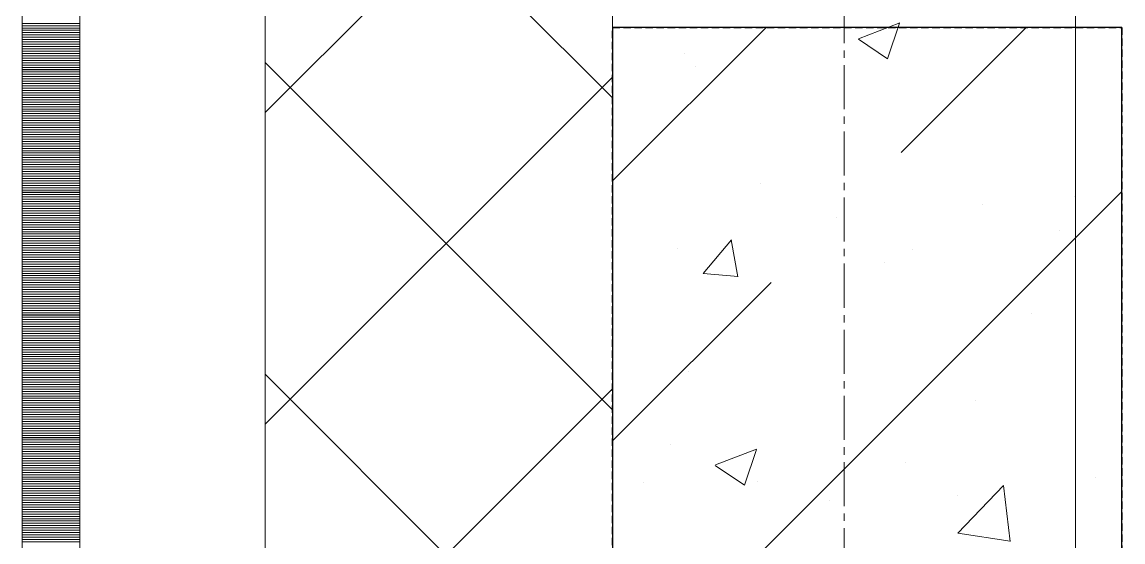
# Model space of a CAD drawing. Header units: millimetres. Extents: x 470010 to 1231400, y -134005 to 421770.
# Drawn here: x 806167.7 to 806643.1, y 159090.9 to 159315.6 of the extents above; entities that cross this region are included whole.
import ezdxf
from ezdxf.enums import TextEntityAlignment as Align

# ---------------------------------------------------------------- set-up
doc = ezdxf.new("R2010")
doc.units = ezdxf.units.MM
for name, pattern in [('CENTER2', [28.575, 19.05, -3.175, 3.175, -3.175]), ('DASHED', [19.05, 12.7, -6.35]), ('HIDDEN2', [4.7625, 3.175, -1.5875])]:
    doc.linetypes.add(name, pattern=pattern)
doc.layers.get('Defpoints').update_dxf_attribs({"color": 140})
doc.layers.add('АР_Делит', color=120, linetype='Continuous', lineweight=0, plot=False)
for name, color, linetype, lineweight in [('АР_Колонны', 70, 'Continuous', 30), ('АР_Стены ЖБ', 7, 'Continuous', 35), ('АР_Стены ПЕНОблок', 52, 'Continuous', 20), ('АР_Тонкая', 254, 'Continuous', 5), ('АР_Утеплитель', 31, 'Continuous', 0), ('АР_Штриховка', 8, 'Continuous', 0)]:
    doc.layers.add(name, color=color, linetype=linetype, lineweight=lineweight)
doc.layers.add('РД_Оси_100', color=7, linetype='Continuous', lineweight=0, true_color=0x525252)
doc.styles.add('style1', font='ARIALN.TTF')

# ---------------------------------------------------------------- blocks, each defined once
blk = doc.blocks.new('СОШ_2200_АР_ОСИ_М100_28.05.24')
at = {"layer": 'АР_Делит', "color": 251, "linetype": 'DASHED', "true_color": 0x636466}
blk.add_lwpolyline([(114955, 135155), (114955, -355), (93595.036, -355), (93595.036, 13855), (94145, 13855), (94145, 68320), (66055, 68320), (66055, 13857.73), (83455, 13857.73), (83455, -355), (45245, -355), (45245, 13145), (44695, 13145), (44695, 26755), (45245, 26755), (45245, 68320), (20455, 68320), (20455, 26755), (27955, 26755), (27955, 13145), (-355, 13145), (-355, 100855)], dxfattribs=at)
at = {"layer": 'РД_Оси_100', "color": 251, "linetype": 'CENTER2', "true_color": 0x636466}
blk.add_line((0, -6155), (0, 139938.679), dxfattribs=at)
blk = doc.blocks.new('A$C9108343f')
at = {"layer": 'АР_Колонны', "color": 18, "linetype": 'HIDDEN2', "lineweight": 25, "true_color": 0x000000}
for p, q in [((140704.09, 259679.49), (140924.09, 259679.49)), ((140704.09, 258479.49), (140704.09, 259679.49)), ((140924.09, 259679.49), (140924.09, 258479.49))]:
    blk.add_line(p, q, dxfattribs=at)
at = {"layer": 'АР_Колонны', "color": 18, "linetype": 'Continuous', "lineweight": 15, "true_color": 0x000000}
for p, q in [((140924.09, 259679.49), (140704.09, 259679.49)), ((140704.09, 259679.49), (140704.09, 258479.49)), ((140924.09, 259679.49), (140704.09, 259679.49)), ((140704.09, 259679.49), (140704.09, 258479.49)), ((140924.09, 258479.49), (140924.09, 259679.49)), ((140924.09, 258479.49), (140924.09, 259679.49))]:
    blk.add_line(p, q, dxfattribs=at)
at = {"layer": 'АР_Стены ЖБ', "color": 18, "linetype": 'Continuous', "lineweight": 30, "true_color": 0x000000}
for p, q in [((140924.09, 259679.49), (140704.09, 259679.49)), ((140704.09, 259679.49), (140704.09, 258479.49)), ((140924.09, 258479.49), (140924.09, 259679.49))]:
    blk.add_line(p, q, dxfattribs=at)
at = {"layer": 'АР_Стены ПЕНОблок', "color": 18, "linetype": 'Continuous', "lineweight": 20, "true_color": 0x000000}
for p, q in [((140704.09, 313879.49), (140704.09, 237679.49)), ((140904.09, 237679.49), (140904.09, 313879.49))]:
    blk.add_line(p, q, dxfattribs=at)
at = {"layer": 'АР_Тонкая', "color": 18, "linetype": 'Continuous', "lineweight": 5, "true_color": 0x000000}
for p, q in [((140449.09, 313879.49), (140449.09, 237679.49)), ((140474.09, 313879.49), (140474.09, 237679.49)), ((140474.09, 237679.49), (140474.09, 313879.49)), ((140554.09, 237679.49), (140554.09, 313879.49))]:
    blk.add_line(p, q, dxfattribs=at)
at = {"layer": 'АР_Утеплитель', "color": 18, "linetype": 'Continuous', "lineweight": 0, "true_color": 0x000000}
for p, q in [((140554.09, 313879.49), (140554.09, 237679.49)), ((140704.09, 237679.49), (140704.09, 313879.49))]:
    blk.add_line(p, q, dxfattribs=at)
at = {"layer": 'АР_Штриховка', "color": 18, "linetype": 'Continuous', "lineweight": 0, "true_color": 0x000000}
for p, q in [((140704.09, 259649.03), (140554.09, 259799.03)), ((140554.09, 259642.74), (140704.09, 259792.74)), ((140449.09, 259681.24), (140474.09, 259681.24)), ((140449.09, 259680.24), (140474.09, 259680.24)), ((140449.09, 259679.24), (140474.09, 259679.24)), ((140449.09, 259678.24), (140474.09, 259678.24)), ((140449.09, 259677.24), (140474.09, 259677.24)), ((140810.34, 259674.63), (140828.13, 259681.46)), ((140822.9, 259665.92), (140828.05, 259681.27)), ((140449.09, 259676.24), (140474.09, 259676.24)), ((140449.09, 259675.24), (140474.09, 259675.24)), ((140449.09, 259674.24), (140474.09, 259674.24)), ((140449.09, 259673.24), (140474.09, 259673.24)), ((140810.26, 259674.44), (140822.89, 259665.92)), ((140449.09, 259672.24), (140474.09, 259672.24)), ((140449.09, 259671.24), (140474.09, 259671.24)), ((140449.09, 259670.24), (140474.09, 259670.24)), ((140449.09, 259669.24), (140474.09, 259669.24)), ((140449.09, 259668.24), (140474.09, 259668.24)), ((140735.17, 259668.42), (140735.17, 259668.42)), ((140449.09, 259667.24), (140474.09, 259667.24)), ((140449.09, 259666.24), (140474.09, 259666.24)), ((140449.09, 259665.24), (140474.09, 259665.24)), ((140449.09, 259664.24), (140474.09, 259664.24)), ((140449.09, 259663.24), (140474.09, 259663.24)), ((140704.09, 259514.33), (140554.09, 259664.33)), ((140449.09, 259662.24), (140474.09, 259662.24)), ((140449.09, 259661.24), (140474.09, 259661.24)), ((140449.09, 259660.24), (140474.09, 259660.24)), ((140449.09, 259659.24), (140474.09, 259659.24)), ((140449.09, 259658.24), (140474.09, 259658.24)), ((140554.09, 259508.04), (140704.09, 259658.04)), ((140740.14, 259662.44), (140740.14, 259662.44)), ((140449.09, 259657.24), (140474.09, 259657.24)), ((140449.09, 259656.24), (140474.09, 259656.24)), ((140449.09, 259655.24), (140474.09, 259655.24)), ((140449.09, 259654.24), (140474.09, 259654.24)), ((140449.09, 259653.24), (140474.09, 259653.24)), ((140449.09, 259652.24), (140474.09, 259652.24)), ((140449.09, 259651.24), (140474.09, 259651.24)), ((140449.09, 259650.24), (140474.09, 259650.24)), ((140449.09, 259649.24), (140474.09, 259649.24)), ((140449.09, 259648.24), (140474.09, 259648.24)), ((140449.09, 259647.24), (140474.09, 259647.24)), ((140449.09, 259646.24), (140474.09, 259646.24)), ((140449.09, 259645.24), (140474.09, 259645.24)), ((140449.09, 259644.24), (140474.09, 259644.24)), ((140449.09, 259643.24), (140474.09, 259643.24)), ((140449.09, 259642.24), (140474.09, 259642.24)), ((140449.09, 259641.24), (140474.09, 259641.24)), ((140449.09, 259640.24), (140474.09, 259640.24)), ((140449.09, 259639.24), (140474.09, 259639.24)), ((140449.09, 259638.24), (140474.09, 259638.24)), ((140449.09, 259637.24), (140474.09, 259637.24)), ((140449.09, 259636.24), (140474.09, 259636.24)), ((140449.09, 259635.24), (140474.09, 259635.24)), ((140449.09, 259634.24), (140474.09, 259634.24)), ((140449.09, 259633.24), (140474.09, 259633.24)), ((140449.09, 259632.24), (140474.09, 259632.24)), ((140449.09, 259631.24), (140474.09, 259631.24)), ((140449.09, 259630.24), (140474.09, 259630.24)), ((140449.09, 259629.24), (140474.09, 259629.24)), ((140449.09, 259628.24), (140474.09, 259628.24)), ((140449.09, 259627.24), (140474.09, 259627.24)), ((140449.09, 259626.24), (140474.09, 259626.24)), ((140449.09, 259625.24), (140474.09, 259625.24)), ((140449.09, 259624.24), (140474.09, 259624.24)), ((140449.09, 259623.24), (140474.09, 259623.24)), ((140449.09, 259622.24), (140474.09, 259622.24)), ((140449.09, 259621.24), (140474.09, 259621.24)), ((140449.09, 259620.24), (140474.09, 259620.24)), ((140449.09, 259619.24), (140474.09, 259619.24)), ((140449.09, 259618.24), (140474.09, 259618.24)), ((140449.09, 259617.24), (140474.09, 259617.24)), ((140449.09, 259616.24), (140474.09, 259616.24)), ((140449.09, 259615.24), (140474.09, 259615.24)), ((140449.09, 259614.24), (140474.09, 259614.24)), ((140449.09, 259613.24), (140474.09, 259613.24)), ((140449.09, 259612.24), (140474.09, 259612.24)), ((140449.09, 259611.24), (140474.09, 259611.24)), ((140768.03, 259612.04), (140768.03, 259612.04)), ((140449.09, 259610.24), (140474.09, 259610.24)), ((140449.09, 259609.24), (140474.09, 259609.24)), ((140449.09, 259608.24), (140474.09, 259608.24)), ((140449.09, 259607.24), (140474.09, 259607.24)), ((140449.09, 259606.24), (140474.09, 259606.24)), ((140903.62, 259606.31), (140903.62, 259606.31)), ((140449.09, 259605.24), (140474.09, 259605.24)), ((140449.09, 259604.24), (140474.09, 259604.24)), ((140449.09, 259603.24), (140474.09, 259603.24)), ((140449.09, 259602.24), (140474.09, 259602.24)), ((140449.09, 259601.24), (140474.09, 259601.24)), ((140864.01, 259602.91), (140864.01, 259602.91)), ((140449.09, 259600.24), (140474.09, 259600.24)), ((140449.09, 259599.24), (140474.09, 259599.24)), ((140449.09, 259598.24), (140474.09, 259598.24)), ((140449.09, 259597.24), (140474.09, 259597.24)), ((140449.09, 259596.24), (140474.09, 259596.24)), ((140449.09, 259595.24), (140474.09, 259595.24)), ((140449.09, 259594.24), (140474.09, 259594.24)), ((140449.09, 259593.24), (140474.09, 259593.24)), ((140449.09, 259592.24), (140474.09, 259592.24)), ((140897.32, 259591.75), (140897.32, 259591.75)), ((140449.09, 259591.24), (140474.09, 259591.24)), ((140449.09, 259590.24), (140474.09, 259590.24)), ((140449.09, 259589.24), (140474.09, 259589.24)), ((140449.09, 259588.24), (140474.09, 259588.24)), ((140449.09, 259587.24), (140474.09, 259587.24)), ((140743.24, 259573.16), (140755.48, 259587.76)), ((140758.22, 259571.79), (140755.28, 259587.71)), ((140449.09, 259586.24), (140474.09, 259586.24)), ((140449.09, 259585.24), (140474.09, 259585.24)), ((140449.09, 259584.24), (140474.09, 259584.24)), ((140449.09, 259583.24), (140474.09, 259583.24)), ((140449.09, 259582.24), (140474.09, 259582.24)), ((140732.08, 259583.86), (140732.08, 259583.86)), ((140833.74, 259583.38), (140833.74, 259583.38)), ((140449.09, 259581.24), (140474.09, 259581.24)), ((140449.09, 259580.24), (140474.09, 259580.24)), ((140449.09, 259579.24), (140474.09, 259579.24)), ((140449.09, 259578.24), (140474.09, 259578.24)), ((140449.09, 259577.24), (140474.09, 259577.24)), ((140821.58, 259577.92), (140821.58, 259577.92)), ((140449.09, 259576.24), (140474.09, 259576.24)), ((140449.09, 259575.24), (140474.09, 259575.24)), ((140449.09, 259574.24), (140474.09, 259574.24)), ((140449.09, 259573.24), (140474.09, 259573.24)), ((140743.24, 259573.15), (140758.42, 259571.82)), ((140449.09, 259572.24), (140474.09, 259572.24)), ((140449.09, 259571.24), (140474.09, 259571.24)), ((140449.09, 259570.24), (140474.09, 259570.24)), ((140449.09, 259569.24), (140474.09, 259569.24)), ((140449.09, 259568.24), (140474.09, 259568.24)), ((140449.09, 259567.24), (140474.09, 259567.24)), ((140449.09, 259566.24), (140474.09, 259566.24)), ((140449.09, 259565.24), (140474.09, 259565.24)), ((140449.09, 259564.24), (140474.09, 259564.24)), ((140449.09, 259563.24), (140474.09, 259563.24)), ((140449.09, 259562.24), (140474.09, 259562.24)), ((140449.09, 259561.24), (140474.09, 259561.24)), ((140449.09, 259560.24), (140474.09, 259560.24)), ((140449.09, 259559.24), (140474.09, 259559.24)), ((140449.09, 259558.24), (140474.09, 259558.24)), ((140449.09, 259557.24), (140474.09, 259557.24)), ((140449.09, 259556.24), (140474.09, 259556.24)), ((140449.09, 259555.24), (140474.09, 259555.24)), ((140449.09, 259554.24), (140474.09, 259554.24)), ((140884.91, 259556.08), (140884.91, 259556.08)), ((140449.09, 259553.24), (140474.09, 259553.24)), ((140449.09, 259552.24), (140474.09, 259552.24)), ((140449.09, 259551.24), (140474.09, 259551.24)), ((140449.09, 259550.24), (140474.09, 259550.24)), ((140449.09, 259549.24), (140474.09, 259549.24)), ((140449.09, 259548.24), (140474.09, 259548.24)), ((140449.09, 259547.24), (140474.09, 259547.24)), ((140449.09, 259546.24), (140474.09, 259546.24)), ((140449.09, 259545.24), (140474.09, 259545.24)), ((140449.09, 259544.24), (140474.09, 259544.24)), ((140449.09, 259543.24), (140474.09, 259543.24)), ((140449.09, 259542.24), (140474.09, 259542.24)), ((140449.09, 259541.24), (140474.09, 259541.24)), ((140449.09, 259540.24), (140474.09, 259540.24)), ((140449.09, 259539.24), (140474.09, 259539.24)), ((140449.09, 259538.24), (140474.09, 259538.24)), ((140449.09, 259537.24), (140474.09, 259537.24)), ((140449.09, 259536.24), (140474.09, 259536.24)), ((140449.09, 259535.24), (140474.09, 259535.24)), ((140449.09, 259534.24), (140474.09, 259534.24)), ((140449.09, 259533.24), (140474.09, 259533.24)), ((140449.09, 259532.24), (140474.09, 259532.24)), ((140449.09, 259531.24), (140474.09, 259531.24)), ((140449.09, 259530.24), (140474.09, 259530.24)), ((140704.09, 259379.62), (140554.09, 259529.62)), ((140736.78, 259530.65), (140736.78, 259530.65)), ((140449.09, 259529.24), (140474.09, 259529.24)), ((140449.09, 259528.24), (140474.09, 259528.24)), ((140449.09, 259527.24), (140474.09, 259527.24)), ((140449.09, 259526.24), (140474.09, 259526.24)), ((140449.09, 259525.24), (140474.09, 259525.24)), ((140449.09, 259524.24), (140474.09, 259524.24)), ((140449.09, 259523.24), (140474.09, 259523.24)), ((140449.09, 259522.24), (140474.09, 259522.24)), ((140449.09, 259521.24), (140474.09, 259521.24)), ((140449.09, 259520.24), (140474.09, 259520.24)), ((140554.09, 259373.34), (140704.09, 259523.34)), ((140449.09, 259519.24), (140474.09, 259519.24)), ((140449.09, 259518.24), (140474.09, 259518.24)), ((140449.09, 259517.24), (140474.09, 259517.24)), ((140449.09, 259516.24), (140474.09, 259516.24)), ((140860.92, 259518.35), (140860.92, 259518.35)), ((140449.09, 259515.24), (140474.09, 259515.24)), ((140449.09, 259514.24), (140474.09, 259514.24)), ((140449.09, 259513.24), (140474.09, 259513.24)), ((140449.09, 259512.24), (140474.09, 259512.24)), ((140449.09, 259511.24), (140474.09, 259511.24)), ((140449.09, 259510.24), (140474.09, 259510.24)), ((140449.09, 259509.24), (140474.09, 259509.24)), ((140449.09, 259508.24), (140474.09, 259508.24)), ((140449.09, 259507.24), (140474.09, 259507.24)), ((140449.09, 259506.24), (140474.09, 259506.24)), ((140449.09, 259505.24), (140474.09, 259505.24)), ((140449.09, 259504.24), (140474.09, 259504.24)), ((140449.09, 259503.24), (140474.09, 259503.24)), ((140449.09, 259502.24), (140474.09, 259502.24)), ((140449.09, 259501.24), (140474.09, 259501.24)), ((140449.09, 259500.24), (140474.09, 259500.24)), ((140449.09, 259499.24), (140474.09, 259499.24)), ((140449.09, 259498.24), (140474.09, 259498.24)), ((140449.09, 259497.24), (140474.09, 259497.24)), ((140728.99, 259499.31), (140728.99, 259499.31)), ((140748.54, 259490.44), (140766.32, 259497.27)), ((140761.1, 259481.73), (140766.25, 259497.08)), ((140449.09, 259496.24), (140474.09, 259496.24)), ((140449.09, 259495.24), (140474.09, 259495.24)), ((140449.09, 259494.24), (140474.09, 259494.24)), ((140449.09, 259493.24), (140474.09, 259493.24)), ((140449.09, 259492.24), (140474.09, 259492.24)), ((140449.09, 259491.24), (140474.09, 259491.24)), ((140449.09, 259490.24), (140474.09, 259490.24)), ((140449.09, 259489.24), (140474.09, 259489.24)), ((140449.09, 259488.24), (140474.09, 259488.24)), ((140449.09, 259487.24), (140474.09, 259487.24)), ((140748.45, 259490.25), (140761.09, 259481.73)), ((140830.5, 259491.57), (140830.5, 259491.57)), ((140449.09, 259486.24), (140474.09, 259486.24)), ((140449.09, 259485.24), (140474.09, 259485.24)), ((140449.09, 259484.24), (140474.09, 259484.24)), ((140449.09, 259483.24), (140474.09, 259483.24)), ((140449.09, 259482.24), (140474.09, 259482.24)), ((140717.49, 259482.93), (140717.49, 259482.93)), ((140766.92, 259483.2), (140766.92, 259483.2)), ((140449.09, 259481.24), (140474.09, 259481.24)), ((140449.09, 259480.24), (140474.09, 259480.24)), ((140449.09, 259479.24), (140474.09, 259479.24)), ((140449.09, 259478.24), (140474.09, 259478.24)), ((140853.21, 259460.95), (140873, 259481.56)), ((140875.77, 259457.44), (140872.96, 259481.56)), ((140449.09, 259477.24), (140474.09, 259477.24)), ((140449.09, 259476.24), (140474.09, 259476.24)), ((140449.09, 259475.24), (140474.09, 259475.24)), ((140449.09, 259474.24), (140474.09, 259474.24)), ((140449.09, 259473.24), (140474.09, 259473.24)), ((140797.64, 259474.88), (140797.64, 259474.88)), ((140853.08, 259477.2), (140853.08, 259477.2)), ((140449.09, 259472.24), (140474.09, 259472.24)), ((140449.09, 259471.24), (140474.09, 259471.24)), ((140449.09, 259470.24), (140474.09, 259470.24)), ((140449.09, 259469.24), (140474.09, 259469.24)), ((140449.09, 259468.24), (140474.09, 259468.24)), ((140449.09, 259467.24), (140474.09, 259467.24)), ((140449.09, 259466.24), (140474.09, 259466.24)), ((140449.09, 259465.24), (140474.09, 259465.24)), ((140449.09, 259464.24), (140474.09, 259464.24)), ((140449.09, 259463.24), (140474.09, 259463.24)), ((140449.09, 259462.24), (140474.09, 259462.24)), ((140449.09, 259461.24), (140474.09, 259461.24)), ((140449.09, 259460.24), (140474.09, 259460.24)), ((140449.09, 259459.24), (140474.09, 259459.24)), ((140853.19, 259461), (140875.78, 259457.49)), ((140449.09, 259458.24), (140474.09, 259458.24)), ((140449.09, 259457.24), (140474.09, 259457.24))]:
    blk.add_line(p, q, dxfattribs=at)
at = {"layer": 'АР_Штриховка', "color": 18, "linetype": 'Continuous', "lineweight": 5, "true_color": 0x000000}
for p, q in [((140704.09, 259613.14), (140770.45, 259679.49)), ((140828.68, 259625.47), (140882.7, 259679.49)), ((140704.09, 259388.63), (140924.09, 259608.63)), ((140800.62, 259597.41), (140800.62, 259597.41)), ((140704.09, 259500.89), (140772.55, 259569.35)), ((140912.87, 259485.16), (140912.87, 259485.16))]:
    blk.add_line(p, q, dxfattribs=at)
at = {"layer": 'РД_Оси_100'}
blk.add_blockref('СОШ_2200_АР_ОСИ_М100_28.05.24', (140804.09, 223079.49), dxfattribs=at)
at = {"layer": 'Defpoints', "color": 18, "true_color": 0x000000, "style": 'style1'}
for p in [(143949.34, 316089.12), (143974.98, 281639.5), (143890.4, 273244.71), (143839.99, 264276.81), (143967.75, 254892.38), (12251.96, 104178.14), (12382.58, 96023.14)]:
    blk.add_attdef('АР-ПОМЕЩЕНИЕ:НАИМЕНОВАНИЕ', text='', height=100, dxfattribs=at).set_placement(p, align=Align.MIDDLE)
at = {"layer": 'Defpoints', "color": 18, "true_color": 0x000000, "style": 'style1', "flags": 8}
for p in [(143951.3, 279099.09), (143848.34, 269251.11), (143875.33, 260094.25), (144049.74, 250824.7), (163419.28, 238153.36), (155897.46, 237965.97), (183037.2, 237965.97), (143342.94, 237876.19)]:
    blk.add_attdef('АР-ПОМЕЩЕНИЕ:НАИМЕНОВАНИЕ', text='', height=100, dxfattribs=at).set_placement(p, align=Align.MIDDLE)

msp = doc.modelspace()

# ---------------------------------------------------------------- linework, layer by layer
at = {"layer": 'АР_Колонны', "color": 18, "linetype": 'HIDDEN2', "lineweight": 25, "true_color": 0x000000}
for p, q in [((806422.706, 159313.25), (806642.706, 159313.25)), ((806422.706, 158113.25), (806422.706, 159313.25)), ((806642.706, 159313.25), (806642.706, 158113.25))]:
    msp.add_line(p, q, dxfattribs=at)
at = {"layer": 'АР_Колонны', "color": 18, "linetype": 'Continuous', "lineweight": 15, "true_color": 0x000000}
for p, q in [((806642.706, 159313.25), (806422.706, 159313.25)), ((806422.706, 159313.25), (806422.706, 158113.25)), ((806642.706, 159313.25), (806422.706, 159313.25)), ((806422.706, 159313.25), (806422.706, 158113.25)), ((806642.706, 158113.25), (806642.706, 159313.25)), ((806642.706, 158113.25), (806642.706, 159313.25))]:
    msp.add_line(p, q, dxfattribs=at)
at = {"layer": 'АР_Стены ЖБ', "color": 18, "linetype": 'Continuous', "lineweight": 30, "true_color": 0x000000}
for p, q in [((806642.706, 159313.25), (806422.706, 159313.25)), ((806422.706, 159313.25), (806422.706, 158113.25)), ((806642.706, 158113.25), (806642.706, 159313.25))]:
    msp.add_line(p, q, dxfattribs=at)
at = {"layer": 'АР_Стены ПЕНОблок', "color": 18, "linetype": 'Continuous', "lineweight": 20, "true_color": 0x000000}
for p, q in [((806422.706, 213513.251), (806422.706, 137313.251)), ((806622.706, 137313.251), (806622.706, 213513.251))]:
    msp.add_line(p, q, dxfattribs=at)
at = {"layer": 'АР_Тонкая', "color": 18, "linetype": 'Continuous', "lineweight": 5, "true_color": 0x000000}
for p, q in [((806167.706, 213513.251), (806167.706, 137313.251)), ((806192.706, 213513.251), (806192.706, 137313.251)), ((806192.706, 137313.251), (806192.706, 213513.251)), ((806272.706, 137313.251), (806272.706, 213513.251))]:
    msp.add_line(p, q, dxfattribs=at)
at = {"layer": 'АР_Утеплитель', "color": 18, "linetype": 'Continuous', "lineweight": 0, "true_color": 0x000000}
for p, q in [((806272.706, 213513.251), (806272.706, 137313.251)), ((806422.706, 137313.251), (806422.706, 213513.251))]:
    msp.add_line(p, q, dxfattribs=at)
at = {"layer": 'АР_Штриховка', "color": 18, "linetype": 'Continuous', "lineweight": 0, "true_color": 0x000000}
for p, q in [((806422.706, 159282.788), (806272.706, 159432.788)), ((806272.706, 159276.501), (806422.706, 159426.501)), ((806167.706, 159315), (806192.706, 159315)), ((806167.706, 159314), (806192.706, 159314)), ((806167.706, 159313), (806192.706, 159313)), ((806167.706, 159312), (806192.706, 159312)), ((806528.954, 159308.391), (806546.739, 159315.218)), ((806541.509, 159299.676), (806546.659, 159315.025)), ((806167.706, 159311), (806192.706, 159311)), ((806167.706, 159310), (806192.706, 159310)), ((806167.706, 159309), (806192.706, 159309)), ((806167.706, 159308), (806192.706, 159308)), ((806167.706, 159307), (806192.706, 159307)), ((806528.868, 159308.2), (806541.502, 159299.678)), ((806167.706, 159306), (806192.706, 159306)), ((806167.706, 159305), (806192.706, 159305)), ((806167.706, 159304), (806192.706, 159304)), ((806167.706, 159303), (806192.706, 159303)), ((806167.706, 159302), (806192.706, 159302)), ((806167.706, 159301), (806192.706, 159301)), ((806167.706, 159300), (806192.706, 159300)), ((806167.706, 159299), (806192.706, 159299)), ((806167.706, 159298), (806192.706, 159298)), ((806167.706, 159297), (806192.706, 159297)), ((806422.706, 159148.084), (806272.706, 159298.084)), ((806167.706, 159296), (806192.706, 159296)), ((806167.706, 159295), (806192.706, 159295)), ((806167.706, 159294), (806192.706, 159294)), ((806167.706, 159293), (806192.706, 159293)), ((806167.706, 159292), (806192.706, 159292)), ((806167.706, 159291), (806192.706, 159291)), ((806167.706, 159290), (806192.706, 159290)), ((806167.706, 159289), (806192.706, 159289)), ((806167.706, 159288), (806192.706, 159288)), ((806272.706, 159141.798), (806422.706, 159291.798)), ((806167.706, 159287), (806192.706, 159287)), ((806167.706, 159286), (806192.706, 159286)), ((806167.706, 159285), (806192.706, 159285)), ((806167.706, 159284), (806192.706, 159284)), ((806167.706, 159283), (806192.706, 159283)), ((806167.706, 159282), (806192.706, 159282)), ((806167.706, 159281), (806192.706, 159281)), ((806167.706, 159280), (806192.706, 159280)), ((806167.706, 159279), (806192.706, 159279)), ((806167.706, 159278), (806192.706, 159278)), ((806167.706, 159277), (806192.706, 159277)), ((806167.706, 159276), (806192.706, 159276)), ((806167.706, 159275), (806192.706, 159275)), ((806167.706, 159274), (806192.706, 159274)), ((806167.706, 159273), (806192.706, 159273)), ((806167.706, 159272), (806192.706, 159272)), ((806167.706, 159271), (806192.706, 159271)), ((806167.706, 159270), (806192.706, 159270)), ((806167.706, 159269), (806192.706, 159269)), ((806167.706, 159268), (806192.706, 159268)), ((806167.706, 159267), (806192.706, 159267)), ((806167.706, 159266), (806192.706, 159266)), ((806167.706, 159265), (806192.706, 159265)), ((806167.706, 159264), (806192.706, 159264)), ((806167.706, 159263), (806192.706, 159263)), ((806167.706, 159262), (806192.706, 159262)), ((806167.706, 159261), (806192.706, 159261)), ((806167.706, 159260), (806192.706, 159260)), ((806167.706, 159259), (806192.706, 159259)), ((806167.706, 159258), (806192.706, 159258)), ((806167.706, 159257), (806192.706, 159257)), ((806167.706, 159256), (806192.706, 159256)), ((806167.706, 159255), (806192.706, 159255)), ((806167.706, 159254), (806192.706, 159254)), ((806167.706, 159253), (806192.706, 159253)), ((806167.706, 159252), (806192.706, 159252)), ((806167.706, 159251), (806192.706, 159251)), ((806167.706, 159250), (806192.706, 159250)), ((806167.706, 159249), (806192.706, 159249)), ((806167.706, 159248), (806192.706, 159248)), ((806167.706, 159247), (806192.706, 159247)), ((806167.706, 159246), (806192.706, 159246)), ((806167.706, 159245), (806192.706, 159245)), ((806167.706, 159244), (806192.706, 159244)), ((806167.706, 159243), (806192.706, 159243)), ((806167.706, 159242), (806192.706, 159242)), ((806167.706, 159241), (806192.706, 159241)), ((806167.706, 159240), (806192.706, 159240)), ((806167.706, 159239), (806192.706, 159239)), ((806167.706, 159238), (806192.706, 159238)), ((806167.706, 159237), (806192.706, 159237)), ((806167.706, 159236), (806192.706, 159236)), ((806167.706, 159235), (806192.706, 159235)), ((806167.706, 159234), (806192.706, 159234)), ((806167.706, 159233), (806192.706, 159233)), ((806167.706, 159232), (806192.706, 159232)), ((806167.706, 159231), (806192.706, 159231)), ((806167.706, 159230), (806192.706, 159230)), ((806167.706, 159229), (806192.706, 159229)), ((806167.706, 159228), (806192.706, 159228)), ((806167.706, 159227), (806192.706, 159227)), ((806167.706, 159226), (806192.706, 159226)), ((806167.706, 159225), (806192.706, 159225)), ((806167.706, 159224), (806192.706, 159224)), ((806167.706, 159223), (806192.706, 159223)), ((806167.706, 159222), (806192.706, 159222)), ((806167.706, 159221), (806192.706, 159221)), ((806461.85, 159206.92), (806474.095, 159221.513)), ((806476.831, 159205.544), (806473.894, 159221.466)), ((806167.706, 159220), (806192.706, 159220)), ((806167.706, 159219), (806192.706, 159219)), ((806167.706, 159218), (806192.706, 159218)), ((806167.706, 159217), (806192.706, 159217)), ((806167.706, 159216), (806192.706, 159216)), ((806167.706, 159215), (806192.706, 159215)), ((806167.706, 159214), (806192.706, 159214)), ((806167.706, 159213), (806192.706, 159213)), ((806167.706, 159212), (806192.706, 159212)), ((806167.706, 159211), (806192.706, 159211)), ((806167.706, 159210), (806192.706, 159210)), ((806167.706, 159209), (806192.706, 159209)), ((806167.706, 159208), (806192.706, 159208)), ((806167.706, 159207), (806192.706, 159207)), ((806461.849, 159206.91), (806477.031, 159205.582)), ((806167.706, 159206), (806192.706, 159206)), ((806167.706, 159205), (806192.706, 159205)), ((806167.706, 159204), (806192.706, 159204)), ((806167.706, 159203), (806192.706, 159203)), ((806167.706, 159202), (806192.706, 159202)), ((806167.706, 159201), (806192.706, 159201)), ((806167.706, 159200), (806192.706, 159200)), ((806167.706, 159199), (806192.706, 159199)), ((806167.706, 159198), (806192.706, 159198)), ((806167.706, 159197), (806192.706, 159197)), ((806167.706, 159196), (806192.706, 159196)), ((806167.706, 159195), (806192.706, 159195)), ((806167.706, 159194), (806192.706, 159194)), ((806167.706, 159193), (806192.706, 159193)), ((806167.706, 159192), (806192.706, 159192)), ((806167.706, 159191), (806192.706, 159191)), ((806167.706, 159190), (806192.706, 159190)), ((806167.706, 159189), (806192.706, 159189)), ((806167.706, 159188), (806192.706, 159188)), ((806167.706, 159187), (806192.706, 159187)), ((806167.706, 159186), (806192.706, 159186)), ((806167.706, 159185), (806192.706, 159185)), ((806167.706, 159184), (806192.706, 159184)), ((806167.706, 159183), (806192.706, 159183)), ((806167.706, 159182), (806192.706, 159182)), ((806167.706, 159181), (806192.706, 159181)), ((806167.706, 159180), (806192.706, 159180)), ((806167.706, 159179), (806192.706, 159179)), ((806167.706, 159178), (806192.706, 159178)), ((806167.706, 159177), (806192.706, 159177)), ((806167.706, 159176), (806192.706, 159176)), ((806167.706, 159175), (806192.706, 159175)), ((806167.706, 159174), (806192.706, 159174)), ((806167.706, 159173), (806192.706, 159173)), ((806167.706, 159172), (806192.706, 159172)), ((806167.706, 159171), (806192.706, 159171)), ((806167.706, 159170), (806192.706, 159170)), ((806167.706, 159169), (806192.706, 159169)), ((806167.706, 159168), (806192.706, 159168)), ((806167.706, 159167), (806192.706, 159167)), ((806167.706, 159166), (806192.706, 159166)), ((806167.706, 159165), (806192.706, 159165)), ((806167.706, 159164), (806192.706, 159164)), ((806167.706, 159163), (806192.706, 159163)), ((806167.706, 159162), (806192.706, 159162)), ((806167.706, 159161), (806192.706, 159161)), ((806167.706, 159160), (806192.706, 159160)), ((806422.706, 159013.381), (806272.706, 159163.381)), ((806167.706, 159159), (806192.706, 159159)), ((806167.706, 159158), (806192.706, 159158)), ((806167.706, 159157), (806192.706, 159157)), ((806167.706, 159156), (806192.706, 159156)), ((806167.706, 159155), (806192.706, 159155)), ((806272.706, 159007.094), (806422.706, 159157.094)), ((806167.706, 159154), (806192.706, 159154)), ((806167.706, 159153), (806192.706, 159153)), ((806167.706, 159152), (806192.706, 159152)), ((806167.706, 159151), (806192.706, 159151)), ((806167.706, 159150), (806192.706, 159150)), ((806167.706, 159149), (806192.706, 159149)), ((806167.706, 159148), (806192.706, 159148)), ((806167.706, 159147), (806192.706, 159147)), ((806167.706, 159146), (806192.706, 159146)), ((806167.706, 159145), (806192.706, 159145)), ((806167.706, 159144), (806192.706, 159144)), ((806167.706, 159143), (806192.706, 159143)), ((806167.706, 159142), (806192.706, 159142)), ((806167.706, 159141), (806192.706, 159141)), ((806167.706, 159140), (806192.706, 159140)), ((806167.706, 159139), (806192.706, 159139)), ((806167.706, 159138), (806192.706, 159138)), ((806167.706, 159137), (806192.706, 159137)), ((806167.706, 159136), (806192.706, 159136)), ((806167.706, 159135), (806192.706, 159135)), ((806167.706, 159134), (806192.706, 159134)), ((806167.706, 159133), (806192.706, 159133)), ((806167.706, 159132), (806192.706, 159132)), ((806167.706, 159131), (806192.706, 159131)), ((806467.152, 159124.203), (806484.937, 159131.03)), ((806479.707, 159115.488), (806484.857, 159130.837)), ((806167.706, 159130), (806192.706, 159130)), ((806167.706, 159129), (806192.706, 159129)), ((806167.706, 159128), (806192.706, 159128)), ((806167.706, 159127), (806192.706, 159127)), ((806167.706, 159126), (806192.706, 159126)), ((806167.706, 159125), (806192.706, 159125)), ((806167.706, 159124), (806192.706, 159124)), ((806167.706, 159123), (806192.706, 159123)), ((806167.706, 159122), (806192.706, 159122)), ((806167.706, 159121), (806192.706, 159121)), ((806467.066, 159124.012), (806479.7, 159115.49)), ((806167.706, 159120), (806192.706, 159120)), ((806167.706, 159119), (806192.706, 159119)), ((806167.706, 159118), (806192.706, 159118)), ((806167.706, 159117), (806192.706, 159117)), ((806167.706, 159116), (806192.706, 159116)), ((806167.706, 159115), (806192.706, 159115)), ((806167.706, 159114), (806192.706, 159114)), ((806167.706, 159113), (806192.706, 159113)), ((806167.706, 159112), (806192.706, 159112)), ((806571.824, 159094.703), (806591.608, 159115.322)), ((806594.381, 159091.196), (806591.574, 159115.318)), ((806167.706, 159111), (806192.706, 159111)), ((806167.706, 159110), (806192.706, 159110)), ((806167.706, 159109), (806192.706, 159109)), ((806167.706, 159108), (806192.706, 159108)), ((806167.706, 159107), (806192.706, 159107)), ((806167.706, 159106), (806192.706, 159106)), ((806167.706, 159105), (806192.706, 159105)), ((806167.706, 159104), (806192.706, 159104)), ((806167.706, 159103), (806192.706, 159103)), ((806167.706, 159102), (806192.706, 159102)), ((806167.706, 159101), (806192.706, 159101)), ((806167.706, 159100), (806192.706, 159100)), ((806167.706, 159099), (806192.706, 159099)), ((806167.706, 159098), (806192.706, 159098)), ((806167.706, 159097), (806192.706, 159097)), ((806167.706, 159096), (806192.706, 159096)), ((806167.706, 159095), (806192.706, 159095)), ((806167.706, 159094), (806192.706, 159094)), ((806167.706, 159093), (806192.706, 159093)), ((806571.799, 159094.755), (806594.389, 159091.252)), ((806167.706, 159092), (806192.706, 159092)), ((806167.706, 159091), (806192.706, 159091))]:
    msp.add_line(p, q, dxfattribs=at)
at = {"layer": 'АР_Штриховка', "color": 18, "linetype": 'Continuous', "lineweight": 5, "true_color": 0x000000}
for p, q in [((806422.706, 159246.896), (806489.06, 159313.25)), ((806547.293, 159259.23), (806601.313, 159313.25)), ((806422.706, 159022.39), (806642.706, 159242.39)), ((806422.706, 159134.643), (806491.166, 159203.103))]:
    msp.add_line(p, q, dxfattribs=at)

# ---------------------------------------------------------------- block references
msp.add_blockref('A$C9108343f', (665718.612, -100366.242))
at = {"layer": 'РД_Оси_100'}
msp.add_blockref('СОШ_2200_АР_ОСИ_М100_28.05.24', (806522.706, 122713.251), dxfattribs=at)

doc.saveas('drawing.dxf')
